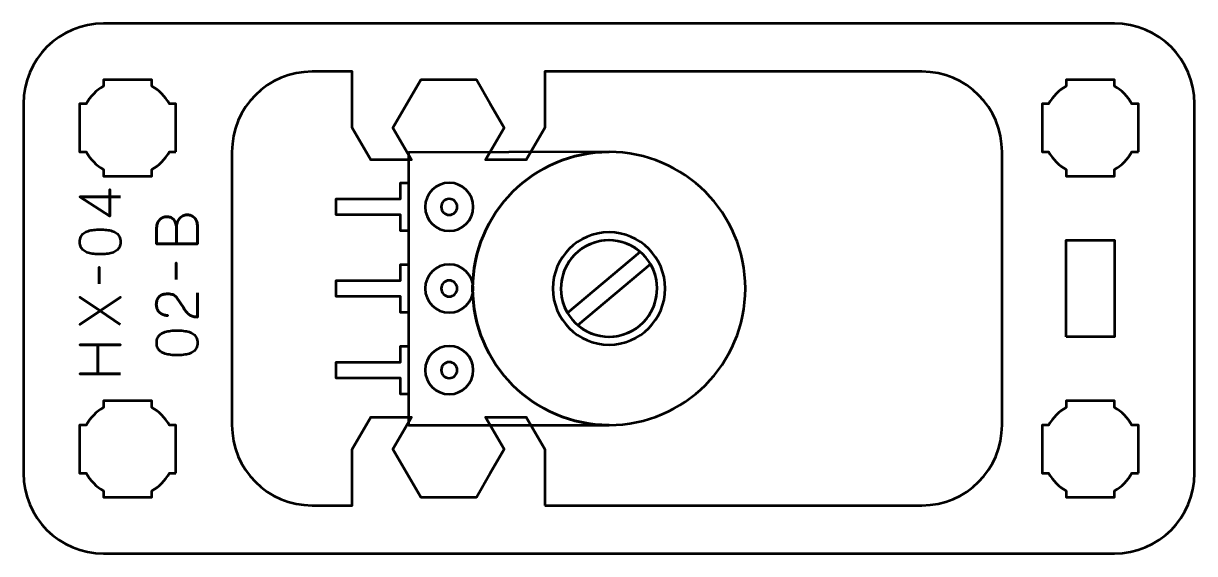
# Model space of a CAD drawing. Header units: centimetres. Extents: x -26.2 to 5.2, y -16.5 to -1.3.
# Drawn here: x -18.15 to -10.85, y -16.5 to -13.2 of the extents above; entities that cross this region are included whole.
import ezdxf

# ---------------------------------------------------------------- set-up
doc = ezdxf.new("R2010")
doc.units = ezdxf.units.CM
doc.header["$MEASUREMENT"] = 0
doc.layers.add('Layer 1', color=7, linetype='Continuous')

msp = doc.modelspace()

# ---------------------------------------------------------------- linework, layer by layer
at = {"layer": 'Layer 1', "lineweight": 53}
for points, knots in [([(-11.35007, -16.49999), (-11.35007, -16.49999), (-17.64992, -16.49999), (-17.64992, -16.49999), (-17.64992, -16.49999), (-17.92705, -16.49999), (-18.15001, -16.27689), (-18.15001, -15.99989), (-18.15001, -15.99989), (-18.15001, -15.99989), (-18.15001, -13.69997), (-18.15001, -13.69997), (-18.15001, -13.69997), (-18.15001, -13.42296), (-17.92705, -13.20001), (-17.64992, -13.20001), (-17.64992, -13.20001), (-17.64992, -13.20001), (-11.35007, -13.20001), (-11.35007, -13.20001), (-11.35007, -13.20001), (-11.07308, -13.20001), (-10.84999, -13.42296), (-10.84999, -13.69997), (-10.84999, -13.69997), (-10.84999, -13.69997), (-10.84999, -15.99989), (-10.84999, -15.99989), (-10.84999, -15.99989), (-10.84999, -16.27689), (-11.07308, -16.49999), (-11.35007, -16.49999)], [0, 0, 0, 0, 0.125, 0.125, 0.125, 0.125, 0.25, 0.25, 0.25, 0.25, 0.375, 0.375, 0.375, 0.375, 0.5, 0.5, 0.5, 0.5, 0.625, 0.625, 0.625, 0.625, 0.75, 0.75, 0.75, 0.75, 0.875, 0.875, 0.875, 0.875, 1, 1, 1, 1]), ([(-14.89998, -16.19999), (-14.89998, -16.19999), (-14.89998, -15.84999), (-14.89998, -15.84999), (-14.89998, -15.84999), (-14.89998, -15.84999), (-15.01544, -15.64999), (-15.01544, -15.64999), (-15.01544, -15.64999), (-15.01544, -15.64999), (-15.26904, -15.64999), (-15.26904, -15.64999), (-15.26904, -15.64999), (-15.26904, -15.64999), (-15.24017, -15.7), (-15.24017, -15.7), (-15.24017, -15.7), (-15.24017, -15.7), (-15.15358, -15.84999), (-15.15358, -15.84999), (-15.15358, -15.84999), (-15.15358, -15.84999), (-15.24017, -15.99998), (-15.24017, -15.99998), (-15.24017, -15.99998), (-15.24017, -15.99998), (-15.32677, -16.14999), (-15.32677, -16.14999), (-15.32677, -16.14999), (-15.32677, -16.14999), (-15.49998, -16.14999), (-15.49998, -16.14999), (-15.49998, -16.14999), (-15.49998, -16.14999), (-15.67319, -16.14999), (-15.67319, -16.14999), (-15.67319, -16.14999), (-15.67319, -16.14999), (-15.75979, -15.99998), (-15.75979, -15.99998), (-15.75979, -15.99998), (-15.75979, -15.99998), (-15.84638, -15.84999), (-15.84638, -15.84999), (-15.84638, -15.84999), (-15.84638, -15.84999), (-15.75979, -15.7), (-15.75979, -15.7), (-15.75979, -15.7), (-15.75979, -15.7), (-15.73092, -15.64999), (-15.73092, -15.64999), (-15.73092, -15.64999), (-15.73092, -15.64999), (-15.98452, -15.64999), (-15.98452, -15.64999), (-15.98452, -15.64999), (-15.98452, -15.64999), (-16.09998, -15.84999), (-16.09998, -15.84999), (-16.09998, -15.84999), (-16.09998, -15.84999), (-16.09998, -16.19999), (-16.09998, -16.19999), (-16.09998, -16.19999), (-16.09998, -16.19999), (-16.34992, -16.19999), (-16.34992, -16.19999), (-16.34992, -16.19999), (-16.62706, -16.19999), (-16.85002, -15.97689), (-16.85002, -15.69989), (-16.85002, -15.69989), (-16.85002, -15.69989), (-16.85002, -13.99997), (-16.85002, -13.99997), (-16.85002, -13.99997), (-16.85002, -13.72296), (-16.62706, -13.50001), (-16.34992, -13.50001), (-16.34992, -13.50001), (-16.34992, -13.50001), (-16.09998, -13.50001), (-16.09998, -13.50001), (-16.09998, -13.50001), (-16.09998, -13.50001), (-16.09998, -13.85001), (-16.09998, -13.85001), (-16.09998, -13.85001), (-16.09998, -13.85001), (-15.98452, -14.05001), (-15.98452, -14.05001), (-15.98452, -14.05001), (-15.98452, -14.05001), (-15.73092, -14.05001), (-15.73092, -14.05001), (-15.73092, -14.05001), (-15.73092, -14.05001), (-15.75979, -14), (-15.75979, -14), (-15.75979, -14), (-15.75979, -14), (-15.84638, -13.85001), (-15.84638, -13.85001), (-15.84638, -13.85001), (-15.84638, -13.85001), (-15.75979, -13.70002), (-15.75979, -13.70002), (-15.75979, -13.70002), (-15.75979, -13.70002), (-15.67319, -13.55001), (-15.67319, -13.55001), (-15.67319, -13.55001), (-15.67319, -13.55001), (-15.49998, -13.55001), (-15.49998, -13.55001), (-15.49998, -13.55001), (-15.49998, -13.55001), (-15.32677, -13.55001), (-15.32677, -13.55001), (-15.32677, -13.55001), (-15.32677, -13.55001), (-15.24017, -13.70002), (-15.24017, -13.70002), (-15.24017, -13.70002), (-15.24017, -13.70002), (-15.15358, -13.85001), (-15.15358, -13.85001), (-15.15358, -13.85001), (-15.15358, -13.85001), (-15.24017, -14), (-15.24017, -14), (-15.24017, -14), (-15.24017, -14), (-15.26904, -14.05001), (-15.26904, -14.05001), (-15.26904, -14.05001), (-15.26904, -14.05001), (-15.01544, -14.05001), (-15.01544, -14.05001), (-15.01544, -14.05001), (-15.01544, -14.05001), (-14.89998, -13.85001), (-14.89998, -13.85001), (-14.89998, -13.85001), (-14.89998, -13.85001), (-14.89998, -13.50001), (-14.89998, -13.50001), (-14.89998, -13.50001), (-14.89998, -13.50001), (-12.55007, -13.50001), (-12.55007, -13.50001), (-12.55007, -13.50001), (-12.27307, -13.50001), (-12.04998, -13.72296), (-12.04998, -13.99997), (-12.04998, -13.99997), (-12.04998, -13.99997), (-12.04998, -15.69989), (-12.04998, -15.69989), (-12.04998, -15.69989), (-12.04998, -15.97689), (-12.27307, -16.19999), (-12.55007, -16.19999), (-12.55007, -16.19999), (-12.55007, -16.19999), (-14.89998, -16.19999), (-14.89998, -16.19999)], [0, 0, 0, 0, 0.0238095, 0.0238095, 0.0238095, 0.0238095, 0.047619, 0.047619, 0.047619, 0.047619, 0.0714286, 0.0714286, 0.0714286, 0.0714286, 0.0952381, 0.0952381, 0.0952381, 0.0952381, 0.1190476, 0.1190476, 0.1190476, 0.1190476, 0.1428571, 0.1428571, 0.1428571, 0.1428571, 0.1666667, 0.1666667, 0.1666667, 0.1666667, 0.1904762, 0.1904762, 0.1904762, 0.1904762, 0.2142857, 0.2142857, 0.2142857, 0.2142857, 0.2380952, 0.2380952, 0.2380952, 0.2380952, 0.2619048, 0.2619048, 0.2619048, 0.2619048, 0.2857143, 0.2857143, 0.2857143, 0.2857143, 0.3095238, 0.3095238, 0.3095238, 0.3095238, 0.3333333, 0.3333333, 0.3333333, 0.3333333, 0.3571429, 0.3571429, 0.3571429, 0.3571429, 0.3809524, 0.3809524, 0.3809524, 0.3809524, 0.4047619, 0.4047619, 0.4047619, 0.4047619, 0.4285714, 0.4285714, 0.4285714, 0.4285714, 0.452381, 0.452381, 0.452381, 0.452381, 0.4761905, 0.4761905, 0.4761905, 0.4761905, 0.5, 0.5, 0.5, 0.5, 0.5238095, 0.5238095, 0.5238095, 0.5238095, 0.547619, 0.547619, 0.547619, 0.547619, 0.5714286, 0.5714286, 0.5714286, 0.5714286, 0.5952381, 0.5952381, 0.5952381, 0.5952381, 0.6190476, 0.6190476, 0.6190476, 0.6190476, 0.6428571, 0.6428571, 0.6428571, 0.6428571, 0.6666667, 0.6666667, 0.6666667, 0.6666667, 0.6904762, 0.6904762, 0.6904762, 0.6904762, 0.7142857, 0.7142857, 0.7142857, 0.7142857, 0.7380952, 0.7380952, 0.7380952, 0.7380952, 0.7619048, 0.7619048, 0.7619048, 0.7619048, 0.7857143, 0.7857143, 0.7857143, 0.7857143, 0.8095238, 0.8095238, 0.8095238, 0.8095238, 0.8333333, 0.8333333, 0.8333333, 0.8333333, 0.8571429, 0.8571429, 0.8571429, 0.8571429, 0.8809524, 0.8809524, 0.8809524, 0.8809524, 0.9047619, 0.9047619, 0.9047619, 0.9047619, 0.9285714, 0.9285714, 0.9285714, 0.9285714, 0.952381, 0.952381, 0.952381, 0.952381, 0.9761905, 0.9761905, 0.9761905, 0.9761905, 1, 1, 1, 1]), ([(-17.19998, -14.00008), (-17.19998, -14.00008), (-17.24009, -14.00008), (-17.24009, -14.00008), (-17.24009, -14.00008), (-17.26641, -14.04556), (-17.30444, -14.08359), (-17.34991, -14.1099), (-17.34991, -14.1099), (-17.34991, -14.1099), (-17.34991, -14.15001), (-17.34991, -14.15001), (-17.34991, -14.15001), (-17.34991, -14.15001), (-17.49998, -14.15001), (-17.49998, -14.15001), (-17.49998, -14.15001), (-17.49998, -14.15001), (-17.64991, -14.15001), (-17.64991, -14.15001), (-17.64991, -14.15001), (-17.64991, -14.15001), (-17.64991, -14.1099), (-17.64991, -14.1099), (-17.64991, -14.1099), (-17.69553, -14.08359), (-17.73345, -14.04556), (-17.75977, -14.00008), (-17.75977, -14.00008), (-17.75977, -14.00008), (-17.79999, -14.00008), (-17.79999, -14.00008), (-17.79999, -14.00008), (-17.79999, -14.00008), (-17.79999, -13.85001), (-17.79999, -13.85001), (-17.79999, -13.85001), (-17.79999, -13.85001), (-17.79999, -13.70008), (-17.79999, -13.70008), (-17.79999, -13.70008), (-17.79999, -13.70008), (-17.75977, -13.70008), (-17.75977, -13.70008), (-17.75977, -13.70008), (-17.73345, -13.65461), (-17.69553, -13.61658), (-17.64991, -13.59026), (-17.64991, -13.59026), (-17.64991, -13.59026), (-17.64991, -13.55001), (-17.64991, -13.55001), (-17.64991, -13.55001), (-17.64991, -13.55001), (-17.49998, -13.55001), (-17.49998, -13.55001), (-17.49998, -13.55001), (-17.49998, -13.55001), (-17.34991, -13.55001), (-17.34991, -13.55001), (-17.34991, -13.55001), (-17.34991, -13.55001), (-17.34991, -13.59026), (-17.34991, -13.59026), (-17.34991, -13.59026), (-17.30444, -13.61658), (-17.26641, -13.65461), (-17.24009, -13.70008), (-17.24009, -13.70008), (-17.24009, -13.70008), (-17.19998, -13.70008), (-17.19998, -13.70008), (-17.19998, -13.70008), (-17.19998, -13.70008), (-17.19998, -13.85001), (-17.19998, -13.85001), (-17.19998, -13.85001), (-17.19998, -13.85001), (-17.19998, -14.00008), (-17.19998, -14.00008)], [0, 0, 0, 0, 0.05, 0.05, 0.05, 0.05, 0.1, 0.1, 0.1, 0.1, 0.15, 0.15, 0.15, 0.15, 0.2, 0.2, 0.2, 0.2, 0.25, 0.25, 0.25, 0.25, 0.3, 0.3, 0.3, 0.3, 0.35, 0.35, 0.35, 0.35, 0.4, 0.4, 0.4, 0.4, 0.45, 0.45, 0.45, 0.45, 0.5, 0.5, 0.5, 0.5, 0.55, 0.55, 0.55, 0.55, 0.6, 0.6, 0.6, 0.6, 0.65, 0.65, 0.65, 0.65, 0.7, 0.7, 0.7, 0.7, 0.75, 0.75, 0.75, 0.75, 0.8, 0.8, 0.8, 0.8, 0.85, 0.85, 0.85, 0.85, 0.9, 0.9, 0.9, 0.9, 0.95, 0.95, 0.95, 0.95, 1, 1, 1, 1]), ([(-11.19999, -14.00008), (-11.19999, -14.00008), (-11.2401, -14.00008), (-11.2401, -14.00008), (-11.2401, -14.00008), (-11.26642, -14.04556), (-11.30445, -14.08359), (-11.34992, -14.1099), (-11.34992, -14.1099), (-11.34992, -14.1099), (-11.34992, -14.15001), (-11.34992, -14.15001), (-11.34992, -14.15001), (-11.34992, -14.15001), (-11.49999, -14.15001), (-11.49999, -14.15001), (-11.49999, -14.15001), (-11.49999, -14.15001), (-11.64992, -14.15001), (-11.64992, -14.15001), (-11.64992, -14.15001), (-11.64992, -14.15001), (-11.64992, -14.1099), (-11.64992, -14.1099), (-11.64992, -14.1099), (-11.69554, -14.08359), (-11.73346, -14.04556), (-11.75978, -14.00008), (-11.75978, -14.00008), (-11.75978, -14.00008), (-11.8, -14.00008), (-11.8, -14.00008), (-11.8, -14.00008), (-11.8, -14.00008), (-11.8, -13.85001), (-11.8, -13.85001), (-11.8, -13.85001), (-11.8, -13.85001), (-11.8, -13.70008), (-11.8, -13.70008), (-11.8, -13.70008), (-11.8, -13.70008), (-11.75978, -13.70008), (-11.75978, -13.70008), (-11.75978, -13.70008), (-11.73346, -13.65461), (-11.69554, -13.61658), (-11.64992, -13.59026), (-11.64992, -13.59026), (-11.64992, -13.59026), (-11.64992, -13.55001), (-11.64992, -13.55001), (-11.64992, -13.55001), (-11.64992, -13.55001), (-11.49999, -13.55001), (-11.49999, -13.55001), (-11.49999, -13.55001), (-11.49999, -13.55001), (-11.34992, -13.55001), (-11.34992, -13.55001), (-11.34992, -13.55001), (-11.34992, -13.55001), (-11.34992, -13.59026), (-11.34992, -13.59026), (-11.34992, -13.59026), (-11.30445, -13.61658), (-11.26642, -13.65461), (-11.2401, -13.70008), (-11.2401, -13.70008), (-11.2401, -13.70008), (-11.19999, -13.70008), (-11.19999, -13.70008), (-11.19999, -13.70008), (-11.19999, -13.70008), (-11.19999, -13.85001), (-11.19999, -13.85001), (-11.19999, -13.85001), (-11.19999, -13.85001), (-11.19999, -14.00008), (-11.19999, -14.00008)], [0, 0, 0, 0, 0.05, 0.05, 0.05, 0.05, 0.1, 0.1, 0.1, 0.1, 0.15, 0.15, 0.15, 0.15, 0.2, 0.2, 0.2, 0.2, 0.25, 0.25, 0.25, 0.25, 0.3, 0.3, 0.3, 0.3, 0.35, 0.35, 0.35, 0.35, 0.4, 0.4, 0.4, 0.4, 0.45, 0.45, 0.45, 0.45, 0.5, 0.5, 0.5, 0.5, 0.55, 0.55, 0.55, 0.55, 0.6, 0.6, 0.6, 0.6, 0.65, 0.65, 0.65, 0.65, 0.7, 0.7, 0.7, 0.7, 0.75, 0.75, 0.75, 0.75, 0.8, 0.8, 0.8, 0.8, 0.85, 0.85, 0.85, 0.85, 0.9, 0.9, 0.9, 0.9, 0.95, 0.95, 0.95, 0.95, 1, 1, 1, 1]), ([(-11.65006, -15.15002), (-11.65006, -15.15002), (-11.35006, -15.15002), (-11.35006, -15.15002), (-11.35006, -15.15002), (-11.35006, -15.15002), (-11.35006, -14.55002), (-11.35006, -14.55002), (-11.35006, -14.55002), (-11.35006, -14.55002), (-11.65006, -14.55002), (-11.65006, -14.55002), (-11.65006, -14.55002), (-11.65006, -14.55002), (-11.65006, -15.15002), (-11.65006, -15.15002)], [0, 0, 0, 0, 0.25, 0.25, 0.25, 0.25, 0.5, 0.5, 0.5, 0.5, 0.75, 0.75, 0.75, 0.75, 1, 1, 1, 1]), ([(-17.19998, -16.00008), (-17.19998, -16.00008), (-17.24009, -16.00008), (-17.24009, -16.00008), (-17.24009, -16.00008), (-17.26641, -16.04556), (-17.30444, -16.08359), (-17.34991, -16.1099), (-17.34991, -16.1099), (-17.34991, -16.1099), (-17.34991, -16.15001), (-17.34991, -16.15001), (-17.34991, -16.15001), (-17.34991, -16.15001), (-17.49998, -16.15001), (-17.49998, -16.15001), (-17.49998, -16.15001), (-17.49998, -16.15001), (-17.64991, -16.15001), (-17.64991, -16.15001), (-17.64991, -16.15001), (-17.64991, -16.15001), (-17.64991, -16.1099), (-17.64991, -16.1099), (-17.64991, -16.1099), (-17.69553, -16.08359), (-17.73345, -16.04556), (-17.75977, -16.00008), (-17.75977, -16.00008), (-17.75977, -16.00008), (-17.79999, -16.00008), (-17.79999, -16.00008), (-17.79999, -16.00008), (-17.79999, -16.00008), (-17.79999, -15.85001), (-17.79999, -15.85001), (-17.79999, -15.85001), (-17.79999, -15.85001), (-17.79999, -15.70008), (-17.79999, -15.70008), (-17.79999, -15.70008), (-17.79999, -15.70008), (-17.75977, -15.70008), (-17.75977, -15.70008), (-17.75977, -15.70008), (-17.73345, -15.65461), (-17.69553, -15.61658), (-17.64991, -15.59026), (-17.64991, -15.59026), (-17.64991, -15.59026), (-17.64991, -15.55001), (-17.64991, -15.55001), (-17.64991, -15.55001), (-17.64991, -15.55001), (-17.49998, -15.55001), (-17.49998, -15.55001), (-17.49998, -15.55001), (-17.49998, -15.55001), (-17.34991, -15.55001), (-17.34991, -15.55001), (-17.34991, -15.55001), (-17.34991, -15.55001), (-17.34991, -15.59026), (-17.34991, -15.59026), (-17.34991, -15.59026), (-17.30444, -15.61658), (-17.26641, -15.65461), (-17.24009, -15.70008), (-17.24009, -15.70008), (-17.24009, -15.70008), (-17.19998, -15.70008), (-17.19998, -15.70008), (-17.19998, -15.70008), (-17.19998, -15.70008), (-17.19998, -15.85001), (-17.19998, -15.85001), (-17.19998, -15.85001), (-17.19998, -15.85001), (-17.19998, -16.00008), (-17.19998, -16.00008)], [0, 0, 0, 0, 0.05, 0.05, 0.05, 0.05, 0.1, 0.1, 0.1, 0.1, 0.15, 0.15, 0.15, 0.15, 0.2, 0.2, 0.2, 0.2, 0.25, 0.25, 0.25, 0.25, 0.3, 0.3, 0.3, 0.3, 0.35, 0.35, 0.35, 0.35, 0.4, 0.4, 0.4, 0.4, 0.45, 0.45, 0.45, 0.45, 0.5, 0.5, 0.5, 0.5, 0.55, 0.55, 0.55, 0.55, 0.6, 0.6, 0.6, 0.6, 0.65, 0.65, 0.65, 0.65, 0.7, 0.7, 0.7, 0.7, 0.75, 0.75, 0.75, 0.75, 0.8, 0.8, 0.8, 0.8, 0.85, 0.85, 0.85, 0.85, 0.9, 0.9, 0.9, 0.9, 0.95, 0.95, 0.95, 0.95, 1, 1, 1, 1]), ([(-11.19999, -16.00008), (-11.19999, -16.00008), (-11.2401, -16.00008), (-11.2401, -16.00008), (-11.2401, -16.00008), (-11.26642, -16.04556), (-11.30445, -16.08359), (-11.34992, -16.1099), (-11.34992, -16.1099), (-11.34992, -16.1099), (-11.34992, -16.15001), (-11.34992, -16.15001), (-11.34992, -16.15001), (-11.34992, -16.15001), (-11.49999, -16.15001), (-11.49999, -16.15001), (-11.49999, -16.15001), (-11.49999, -16.15001), (-11.64992, -16.15001), (-11.64992, -16.15001), (-11.64992, -16.15001), (-11.64992, -16.15001), (-11.64992, -16.1099), (-11.64992, -16.1099), (-11.64992, -16.1099), (-11.69554, -16.08359), (-11.73346, -16.04556), (-11.75978, -16.00008), (-11.75978, -16.00008), (-11.75978, -16.00008), (-11.8, -16.00008), (-11.8, -16.00008), (-11.8, -16.00008), (-11.8, -16.00008), (-11.8, -15.85001), (-11.8, -15.85001), (-11.8, -15.85001), (-11.8, -15.85001), (-11.8, -15.70008), (-11.8, -15.70008), (-11.8, -15.70008), (-11.8, -15.70008), (-11.75978, -15.70008), (-11.75978, -15.70008), (-11.75978, -15.70008), (-11.73346, -15.65461), (-11.69554, -15.61658), (-11.64992, -15.59026), (-11.64992, -15.59026), (-11.64992, -15.59026), (-11.64992, -15.55001), (-11.64992, -15.55001), (-11.64992, -15.55001), (-11.64992, -15.55001), (-11.49999, -15.55001), (-11.49999, -15.55001), (-11.49999, -15.55001), (-11.49999, -15.55001), (-11.34992, -15.55001), (-11.34992, -15.55001), (-11.34992, -15.55001), (-11.34992, -15.55001), (-11.34992, -15.59026), (-11.34992, -15.59026), (-11.34992, -15.59026), (-11.30445, -15.61658), (-11.26642, -15.65461), (-11.2401, -15.70008), (-11.2401, -15.70008), (-11.2401, -15.70008), (-11.19999, -15.70008), (-11.19999, -15.70008), (-11.19999, -15.70008), (-11.19999, -15.70008), (-11.19999, -15.85001), (-11.19999, -15.85001), (-11.19999, -15.85001), (-11.19999, -15.85001), (-11.19999, -16.00008), (-11.19999, -16.00008)], [0, 0, 0, 0, 0.05, 0.05, 0.05, 0.05, 0.1, 0.1, 0.1, 0.1, 0.15, 0.15, 0.15, 0.15, 0.2, 0.2, 0.2, 0.2, 0.25, 0.25, 0.25, 0.25, 0.3, 0.3, 0.3, 0.3, 0.35, 0.35, 0.35, 0.35, 0.4, 0.4, 0.4, 0.4, 0.45, 0.45, 0.45, 0.45, 0.5, 0.5, 0.5, 0.5, 0.55, 0.55, 0.55, 0.55, 0.6, 0.6, 0.6, 0.6, 0.65, 0.65, 0.65, 0.65, 0.7, 0.7, 0.7, 0.7, 0.75, 0.75, 0.75, 0.75, 0.8, 0.8, 0.8, 0.8, 0.85, 0.85, 0.85, 0.85, 0.9, 0.9, 0.9, 0.9, 0.95, 0.95, 0.95, 0.95, 1, 1, 1, 1])]:
    msp.add_open_spline(points, degree=3, knots=knots, dxfattribs=at)
at = {"layer": 'Layer 1', "color": 4, "lineweight": 53}
for points, knots in [([(-14.5, -15.70001), (-14.5, -15.70001), (-15.74999, -15.70001), (-15.74999, -15.70001), (-15.74999, -15.70001), (-15.74999, -15.70001), (-15.75, -14.0036), (-15.75, -14.0036), (-15.75, -14.0036), (-15.75, -14.0036), (-14.5, -14.00001), (-14.5, -14.00001), (-14.5, -14.00001), (-14.96937, -14.00001), (-15.35, -14.38064), (-15.35, -14.85001), (-15.35, -14.85001), (-15.35, -15.31937), (-14.96937, -15.70001), (-14.5, -15.70001)], [0, 0, 0, 0, 0.2, 0.2, 0.2, 0.2, 0.4, 0.4, 0.4, 0.4, 0.6, 0.6, 0.6, 0.6, 0.8, 0.8, 0.8, 0.8, 1, 1, 1, 1]), ([(-13.65, -14.85001), (-13.65, -15.31937), (-14.03063, -15.70001), (-14.5, -15.70001), (-14.5, -15.70001), (-14.96937, -15.70001), (-15.35, -15.31937), (-15.35, -14.85001), (-15.35, -14.85001), (-15.35, -14.38064), (-14.96937, -14.00001), (-14.5, -14.00001), (-14.5, -14.00001), (-14.03063, -14.00001), (-13.65, -14.38064), (-13.65, -14.85001)], [0, 0, 0, 0, 0.25, 0.25, 0.25, 0.25, 0.5, 0.5, 0.5, 0.5, 0.75, 0.75, 0.75, 0.75, 1, 1, 1, 1]), ([(-15.75, -14.192), (-15.75, -14.192), (-15.79999, -14.192), (-15.79999, -14.192), (-15.79999, -14.192), (-15.79999, -14.192), (-15.79999, -14.292), (-15.79999, -14.292), (-15.79999, -14.292), (-15.79999, -14.292), (-16.19999, -14.292), (-16.19999, -14.292), (-16.19999, -14.292), (-16.19999, -14.292), (-16.19999, -14.392), (-16.19999, -14.392), (-16.19999, -14.392), (-16.19999, -14.392), (-15.79999, -14.392), (-15.79999, -14.392), (-15.79999, -14.392), (-15.79999, -14.392), (-15.79999, -14.492), (-15.79999, -14.492), (-15.79999, -14.492), (-15.79999, -14.492), (-15.75, -14.492), (-15.75, -14.492), (-15.75, -14.492), (-15.75, -14.492), (-15.75, -14.192), (-15.75, -14.192)], [0, 0, 0, 0, 0.125, 0.125, 0.125, 0.125, 0.25, 0.25, 0.25, 0.25, 0.375, 0.375, 0.375, 0.375, 0.5, 0.5, 0.5, 0.5, 0.625, 0.625, 0.625, 0.625, 0.75, 0.75, 0.75, 0.75, 0.875, 0.875, 0.875, 0.875, 1, 1, 1, 1]), ([(-15.346, -14.342), (-15.346, -14.42484), (-15.41316, -14.492), (-15.496, -14.492), (-15.496, -14.492), (-15.57884, -14.492), (-15.646, -14.42484), (-15.646, -14.342), (-15.646, -14.342), (-15.646, -14.25916), (-15.57884, -14.192), (-15.496, -14.192), (-15.496, -14.192), (-15.41316, -14.192), (-15.346, -14.25916), (-15.346, -14.342)], [0, 0, 0, 0, 0.25, 0.25, 0.25, 0.25, 0.5, 0.5, 0.5, 0.5, 0.75, 0.75, 0.75, 0.75, 1, 1, 1, 1]), ([(-15.446, -14.342), (-15.446, -14.3696), (-15.4684, -14.392), (-15.496, -14.392), (-15.496, -14.392), (-15.5236, -14.392), (-15.546, -14.3696), (-15.546, -14.342), (-15.546, -14.342), (-15.546, -14.3144), (-15.5236, -14.292), (-15.496, -14.292), (-15.496, -14.292), (-15.4684, -14.292), (-15.446, -14.3144), (-15.446, -14.342)], [0, 0, 0, 0, 0.25, 0.25, 0.25, 0.25, 0.5, 0.5, 0.5, 0.5, 0.75, 0.75, 0.75, 0.75, 1, 1, 1, 1]), ([(-15.446, -14.342), (-15.446, -14.36961), (-15.46839, -14.392), (-15.496, -14.392), (-15.496, -14.392), (-15.52361, -14.392), (-15.546, -14.36961), (-15.546, -14.342), (-15.546, -14.342), (-15.546, -14.31439), (-15.52361, -14.292), (-15.496, -14.292), (-15.496, -14.292), (-15.46839, -14.292), (-15.446, -14.31439), (-15.446, -14.342)], [0, 0, 0, 0, 0.25, 0.25, 0.25, 0.25, 0.5, 0.5, 0.5, 0.5, 0.75, 0.75, 0.75, 0.75, 1, 1, 1, 1]), ([(-14.15, -14.85001), (-14.15, -15.04328), (-14.30673, -15.20001), (-14.5, -15.20001), (-14.5, -15.20001), (-14.69327, -15.20001), (-14.85, -15.04328), (-14.85, -14.85001), (-14.85, -14.85001), (-14.85, -14.65674), (-14.69327, -14.50001), (-14.5, -14.50001), (-14.5, -14.50001), (-14.30673, -14.50001), (-14.15, -14.65674), (-14.15, -14.85001)], [0, 0, 0, 0, 0.25, 0.25, 0.25, 0.25, 0.5, 0.5, 0.5, 0.5, 0.75, 0.75, 0.75, 0.75, 1, 1, 1, 1]), ([(-14.27019, -14.65718), (-14.1637, -14.78408), (-14.18026, -14.97334), (-14.30716, -15.07982), (-14.30716, -15.07982), (-14.43407, -15.18631), (-14.62333, -15.16975), (-14.72981, -15.04285), (-14.72981, -15.04285), (-14.8363, -14.91595), (-14.81974, -14.72668), (-14.69284, -14.6202), (-14.69284, -14.6202), (-14.56594, -14.51371), (-14.37667, -14.53027), (-14.27019, -14.65718)], [0, 0, 0, 0, 0.25, 0.25, 0.25, 0.25, 0.5, 0.5, 0.5, 0.5, 0.75, 0.75, 0.75, 0.75, 1, 1, 1, 1]), ([(-14.75876, -15.00185), (-14.8317, -14.87787), (-14.80669, -14.71573), (-14.69284, -14.6202), (-14.69284, -14.6202), (-14.57899, -14.52467), (-14.41497, -14.52819), (-14.30553, -14.62155), (-14.30553, -14.62155), (-14.30553, -14.62155), (-14.75876, -15.00185), (-14.75876, -15.00185)], [0, 0, 0, 0, 0.3333333, 0.3333333, 0.3333333, 0.3333333, 0.6666667, 0.6666667, 0.6666667, 0.6666667, 1, 1, 1, 1]), ([(-15.75, -14.7), (-15.75, -14.7), (-15.79999, -14.7), (-15.79999, -14.7), (-15.79999, -14.7), (-15.79999, -14.7), (-15.79999, -14.8), (-15.79999, -14.8), (-15.79999, -14.8), (-15.79999, -14.8), (-16.19999, -14.8), (-16.19999, -14.8), (-16.19999, -14.8), (-16.19999, -14.8), (-16.19999, -14.9), (-16.19999, -14.9), (-16.19999, -14.9), (-16.19999, -14.9), (-15.79999, -14.9), (-15.79999, -14.9), (-15.79999, -14.9), (-15.79999, -14.9), (-15.79999, -15), (-15.79999, -15), (-15.79999, -15), (-15.79999, -15), (-15.75, -15), (-15.75, -15), (-15.75, -15), (-15.75, -15), (-15.75, -14.7), (-15.75, -14.7)], [0, 0, 0, 0, 0.125, 0.125, 0.125, 0.125, 0.25, 0.25, 0.25, 0.25, 0.375, 0.375, 0.375, 0.375, 0.5, 0.5, 0.5, 0.5, 0.625, 0.625, 0.625, 0.625, 0.75, 0.75, 0.75, 0.75, 0.875, 0.875, 0.875, 0.875, 1, 1, 1, 1]), ([(-15.346, -14.85), (-15.346, -14.93284), (-15.41316, -15), (-15.496, -15), (-15.496, -15), (-15.57884, -15), (-15.646, -14.93284), (-15.646, -14.85), (-15.646, -14.85), (-15.646, -14.76716), (-15.57884, -14.7), (-15.496, -14.7), (-15.496, -14.7), (-15.41316, -14.7), (-15.346, -14.76716), (-15.346, -14.85)], [0, 0, 0, 0, 0.25, 0.25, 0.25, 0.25, 0.5, 0.5, 0.5, 0.5, 0.75, 0.75, 0.75, 0.75, 1, 1, 1, 1]), ([(-14.24125, -14.69815), (-14.1683, -14.82213), (-14.19331, -14.98429), (-14.30716, -15.07983), (-14.30716, -15.07983), (-14.42102, -15.17536), (-14.58505, -15.17184), (-14.69449, -15.07846), (-14.69449, -15.07846), (-14.69449, -15.07846), (-14.24125, -14.69815), (-14.24125, -14.69815)], [0, 0, 0, 0, 0.3333333, 0.3333333, 0.3333333, 0.3333333, 0.6666667, 0.6666667, 0.6666667, 0.6666667, 1, 1, 1, 1]), ([(-15.446, -14.85), (-15.446, -14.8776), (-15.4684, -14.9), (-15.496, -14.9), (-15.496, -14.9), (-15.5236, -14.9), (-15.546, -14.8776), (-15.546, -14.85), (-15.546, -14.85), (-15.546, -14.8224), (-15.5236, -14.8), (-15.496, -14.8), (-15.496, -14.8), (-15.4684, -14.8), (-15.446, -14.8224), (-15.446, -14.85)], [0, 0, 0, 0, 0.25, 0.25, 0.25, 0.25, 0.5, 0.5, 0.5, 0.5, 0.75, 0.75, 0.75, 0.75, 1, 1, 1, 1]), ([(-15.446, -14.85), (-15.446, -14.87761), (-15.46839, -14.9), (-15.496, -14.9), (-15.496, -14.9), (-15.52361, -14.9), (-15.546, -14.87761), (-15.546, -14.85), (-15.546, -14.85), (-15.546, -14.82239), (-15.52361, -14.8), (-15.496, -14.8), (-15.496, -14.8), (-15.46839, -14.8), (-15.446, -14.82239), (-15.446, -14.85)], [0, 0, 0, 0, 0.25, 0.25, 0.25, 0.25, 0.5, 0.5, 0.5, 0.5, 0.75, 0.75, 0.75, 0.75, 1, 1, 1, 1]), ([(-15.75, -15.208), (-15.75, -15.208), (-15.79999, -15.208), (-15.79999, -15.208), (-15.79999, -15.208), (-15.79999, -15.208), (-15.79999, -15.308), (-15.79999, -15.308), (-15.79999, -15.308), (-15.79999, -15.308), (-16.19999, -15.308), (-16.19999, -15.308), (-16.19999, -15.308), (-16.19999, -15.308), (-16.19999, -15.408), (-16.19999, -15.408), (-16.19999, -15.408), (-16.19999, -15.408), (-15.79999, -15.408), (-15.79999, -15.408), (-15.79999, -15.408), (-15.79999, -15.408), (-15.79999, -15.508), (-15.79999, -15.508), (-15.79999, -15.508), (-15.79999, -15.508), (-15.75, -15.508), (-15.75, -15.508), (-15.75, -15.508), (-15.75, -15.508), (-15.75, -15.208), (-15.75, -15.208)], [0, 0, 0, 0, 0.125, 0.125, 0.125, 0.125, 0.25, 0.25, 0.25, 0.25, 0.375, 0.375, 0.375, 0.375, 0.5, 0.5, 0.5, 0.5, 0.625, 0.625, 0.625, 0.625, 0.75, 0.75, 0.75, 0.75, 0.875, 0.875, 0.875, 0.875, 1, 1, 1, 1]), ([(-15.346, -15.358), (-15.346, -15.44084), (-15.41316, -15.508), (-15.496, -15.508), (-15.496, -15.508), (-15.57884, -15.508), (-15.646, -15.44084), (-15.646, -15.358), (-15.646, -15.358), (-15.646, -15.27516), (-15.57884, -15.208), (-15.496, -15.208), (-15.496, -15.208), (-15.41316, -15.208), (-15.346, -15.27516), (-15.346, -15.358)], [0, 0, 0, 0, 0.25, 0.25, 0.25, 0.25, 0.5, 0.5, 0.5, 0.5, 0.75, 0.75, 0.75, 0.75, 1, 1, 1, 1]), ([(-15.446, -15.358), (-15.446, -15.3856), (-15.4684, -15.408), (-15.496, -15.408), (-15.496, -15.408), (-15.5236, -15.408), (-15.546, -15.3856), (-15.546, -15.358), (-15.546, -15.358), (-15.546, -15.3304), (-15.5236, -15.308), (-15.496, -15.308), (-15.496, -15.308), (-15.4684, -15.308), (-15.446, -15.3304), (-15.446, -15.358)], [0, 0, 0, 0, 0.25, 0.25, 0.25, 0.25, 0.5, 0.5, 0.5, 0.5, 0.75, 0.75, 0.75, 0.75, 1, 1, 1, 1]), ([(-15.446, -15.358), (-15.446, -15.38561), (-15.46839, -15.408), (-15.496, -15.408), (-15.496, -15.408), (-15.52361, -15.408), (-15.546, -15.38561), (-15.546, -15.358), (-15.546, -15.358), (-15.546, -15.33039), (-15.52361, -15.308), (-15.496, -15.308), (-15.496, -15.308), (-15.46839, -15.308), (-15.446, -15.33039), (-15.446, -15.358)], [0, 0, 0, 0, 0.25, 0.25, 0.25, 0.25, 0.5, 0.5, 0.5, 0.5, 0.75, 0.75, 0.75, 0.75, 1, 1, 1, 1])]:
    msp.add_open_spline(points, degree=3, knots=knots, dxfattribs=at)
at = {"layer": 'Layer 1', "color": 5, "lineweight": 53}
for points, knots in [([(-17.54463, -14.27945), (-17.54463, -14.27945), (-17.79898, -14.27945), (-17.79898, -14.27945), (-17.79898, -14.27945), (-17.79898, -14.27945), (-17.61236, -14.3994), (-17.61236, -14.3994), (-17.61236, -14.3994), (-17.61236, -14.3994), (-17.61236, -14.2343), (-17.61236, -14.2343), (-17.61236, -14.2343), (-17.61236, -14.2343), (-17.61236, -14.3994), (-17.61236, -14.3994), (-17.61236, -14.3994), (-17.61236, -14.3994), (-17.79898, -14.27945), (-17.79898, -14.27945), (-17.79898, -14.27945), (-17.79898, -14.27945), (-17.54463, -14.27945), (-17.54463, -14.27945)], [0, 0, 0, 0, 0.1666667, 0.1666667, 0.1666667, 0.1666667, 0.3333333, 0.3333333, 0.3333333, 0.3333333, 0.5, 0.5, 0.5, 0.5, 0.6666667, 0.6666667, 0.6666667, 0.6666667, 0.8333333, 0.8333333, 0.8333333, 0.8333333, 1, 1, 1, 1]), ([(-17.19609, -14.57155), (-17.19609, -14.57155), (-17.19609, -14.47383), (-17.19609, -14.47383), (-17.19609, -14.47383), (-17.19615, -14.46113), (-17.19791, -14.45031), (-17.20138, -14.4412), (-17.20138, -14.4412), (-17.20479, -14.43214), (-17.20944, -14.42479), (-17.21526, -14.41909), (-17.21526, -14.41909), (-17.22108, -14.41339), (-17.22767, -14.40927), (-17.23496, -14.40668), (-17.23496, -14.40668), (-17.24219, -14.40416), (-17.24971, -14.40298), (-17.25748, -14.40327), (-17.25748, -14.40327), (-17.26524, -14.40363), (-17.27276, -14.40527), (-17.28011, -14.40821), (-17.28011, -14.40821), (-17.28746, -14.41109), (-17.29411, -14.41544), (-17.30004, -14.42115), (-17.30004, -14.42115), (-17.30598, -14.42685), (-17.31069, -14.43397), (-17.31416, -14.44261), (-17.31416, -14.44261), (-17.31768, -14.45125), (-17.31951, -14.46142), (-17.31956, -14.47312), (-17.31956, -14.47312), (-17.31956, -14.47312), (-17.31956, -14.57155), (-17.31956, -14.57155), (-17.31956, -14.57155), (-17.31956, -14.57155), (-17.06521, -14.57155), (-17.06521, -14.57155), (-17.06521, -14.57155), (-17.06521, -14.57155), (-17.06521, -14.46325), (-17.06521, -14.46325), (-17.06521, -14.46325), (-17.06521, -14.45313), (-17.06668, -14.44373), (-17.06956, -14.43502), (-17.06956, -14.43502), (-17.0725, -14.42632), (-17.07668, -14.41874), (-17.0822, -14.41215), (-17.0822, -14.41215), (-17.08779, -14.40563), (-17.09449, -14.40051), (-17.10243, -14.39686), (-17.10243, -14.39686), (-17.11037, -14.39322), (-17.11936, -14.39134), (-17.12942, -14.39128), (-17.12942, -14.39128), (-17.13953, -14.39151), (-17.14864, -14.39363), (-17.15682, -14.39769), (-17.15682, -14.39769), (-17.16499, -14.40174), (-17.17198, -14.40739), (-17.17781, -14.41468), (-17.17781, -14.41468), (-17.18369, -14.42197), (-17.18821, -14.43067), (-17.19133, -14.44067), (-17.19133, -14.44067), (-17.19445, -14.45066), (-17.19603, -14.46172), (-17.19609, -14.47383), (-17.19609, -14.47383), (-17.19603, -14.46172), (-17.19445, -14.45066), (-17.19133, -14.44067), (-17.19133, -14.44067), (-17.18821, -14.43067), (-17.18369, -14.42197), (-17.17781, -14.41468), (-17.17781, -14.41468), (-17.17198, -14.40739), (-17.16499, -14.40174), (-17.15682, -14.39769), (-17.15682, -14.39769), (-17.14864, -14.39363), (-17.13953, -14.39151), (-17.12942, -14.39128), (-17.12942, -14.39128), (-17.11936, -14.39134), (-17.11037, -14.39322), (-17.10243, -14.39686), (-17.10243, -14.39686), (-17.09449, -14.40051), (-17.08779, -14.40563), (-17.0822, -14.41215), (-17.0822, -14.41215), (-17.07668, -14.41874), (-17.0725, -14.42632), (-17.06956, -14.43502), (-17.06956, -14.43502), (-17.06668, -14.44373), (-17.06521, -14.45313), (-17.06521, -14.46325), (-17.06521, -14.46325), (-17.06521, -14.46325), (-17.06521, -14.57155), (-17.06521, -14.57155), (-17.06521, -14.57155), (-17.06521, -14.57155), (-17.31956, -14.57155), (-17.31956, -14.57155), (-17.31956, -14.57155), (-17.31956, -14.57155), (-17.31956, -14.47312), (-17.31956, -14.47312), (-17.31956, -14.47312), (-17.31951, -14.46142), (-17.31768, -14.45125), (-17.31416, -14.44261), (-17.31416, -14.44261), (-17.31069, -14.43397), (-17.30598, -14.42685), (-17.30004, -14.42115), (-17.30004, -14.42115), (-17.29411, -14.41544), (-17.28746, -14.41109), (-17.28011, -14.40821), (-17.28011, -14.40821), (-17.27276, -14.40527), (-17.26524, -14.40363), (-17.25748, -14.40327), (-17.25748, -14.40327), (-17.24971, -14.40298), (-17.24219, -14.40416), (-17.23496, -14.40668), (-17.23496, -14.40668), (-17.22767, -14.40927), (-17.22108, -14.41339), (-17.21526, -14.41909), (-17.21526, -14.41909), (-17.20944, -14.42479), (-17.20479, -14.43214), (-17.20138, -14.4412), (-17.20138, -14.4412), (-17.19791, -14.45031), (-17.19615, -14.46113), (-17.19609, -14.47383), (-17.19609, -14.47383), (-17.19609, -14.47383), (-17.19609, -14.57155), (-17.19609, -14.57155)], [0, 0, 0, 0, 0.025, 0.025, 0.025, 0.025, 0.05, 0.05, 0.05, 0.05, 0.075, 0.075, 0.075, 0.075, 0.1, 0.1, 0.1, 0.1, 0.125, 0.125, 0.125, 0.125, 0.15, 0.15, 0.15, 0.15, 0.175, 0.175, 0.175, 0.175, 0.2, 0.2, 0.2, 0.2, 0.225, 0.225, 0.225, 0.225, 0.25, 0.25, 0.25, 0.25, 0.275, 0.275, 0.275, 0.275, 0.3, 0.3, 0.3, 0.3, 0.325, 0.325, 0.325, 0.325, 0.35, 0.35, 0.35, 0.35, 0.375, 0.375, 0.375, 0.375, 0.4, 0.4, 0.4, 0.4, 0.425, 0.425, 0.425, 0.425, 0.45, 0.45, 0.45, 0.45, 0.475, 0.475, 0.475, 0.475, 0.5, 0.5, 0.5, 0.5, 0.525, 0.525, 0.525, 0.525, 0.55, 0.55, 0.55, 0.55, 0.575, 0.575, 0.575, 0.575, 0.6, 0.6, 0.6, 0.6, 0.625, 0.625, 0.625, 0.625, 0.65, 0.65, 0.65, 0.65, 0.675, 0.675, 0.675, 0.675, 0.7, 0.7, 0.7, 0.7, 0.725, 0.725, 0.725, 0.725, 0.75, 0.75, 0.75, 0.75, 0.775, 0.775, 0.775, 0.775, 0.8, 0.8, 0.8, 0.8, 0.825, 0.825, 0.825, 0.825, 0.85, 0.85, 0.85, 0.85, 0.875, 0.875, 0.875, 0.875, 0.9, 0.9, 0.9, 0.9, 0.925, 0.925, 0.925, 0.925, 0.95, 0.95, 0.95, 0.95, 0.975, 0.975, 0.975, 0.975, 1, 1, 1, 1]), ([(-17.54463, -14.55991), (-17.54469, -14.54757), (-17.54686, -14.53692), (-17.5511, -14.52805), (-17.5511, -14.52805), (-17.55533, -14.51923), (-17.56139, -14.51188), (-17.56909, -14.506), (-17.56909, -14.506), (-17.57685, -14.50018), (-17.58602, -14.49559), (-17.59661, -14.49218), (-17.59661, -14.49218), (-17.60719, -14.48883), (-17.61877, -14.48642), (-17.63147, -14.48507), (-17.63147, -14.48507), (-17.64417, -14.48365), (-17.65752, -14.48295), (-17.67163, -14.48301), (-17.67163, -14.48301), (-17.68568, -14.48295), (-17.69903, -14.48365), (-17.71167, -14.48507), (-17.71167, -14.48507), (-17.72431, -14.48642), (-17.73595, -14.48883), (-17.74654, -14.49218), (-17.74654, -14.49218), (-17.75706, -14.49559), (-17.76623, -14.50018), (-17.77405, -14.506), (-17.77405, -14.506), (-17.78182, -14.51188), (-17.78787, -14.51923), (-17.79211, -14.52805), (-17.79211, -14.52805), (-17.7964, -14.53692), (-17.79857, -14.54757), (-17.79863, -14.55991), (-17.79863, -14.55991), (-17.79857, -14.57226), (-17.7964, -14.5829), (-17.79211, -14.59178), (-17.79211, -14.59178), (-17.78787, -14.6006), (-17.78182, -14.60795), (-17.77405, -14.61383), (-17.77405, -14.61383), (-17.76623, -14.61965), (-17.75706, -14.62424), (-17.74654, -14.62765), (-17.74654, -14.62765), (-17.73595, -14.631), (-17.72431, -14.63341), (-17.71167, -14.63476), (-17.71167, -14.63476), (-17.69903, -14.63617), (-17.68568, -14.63688), (-17.67163, -14.63682), (-17.67163, -14.63682), (-17.65752, -14.63688), (-17.64417, -14.63617), (-17.63147, -14.63476), (-17.63147, -14.63476), (-17.61877, -14.63341), (-17.60719, -14.631), (-17.59661, -14.62765), (-17.59661, -14.62765), (-17.58602, -14.62424), (-17.57685, -14.61965), (-17.56909, -14.61383), (-17.56909, -14.61383), (-17.56139, -14.60795), (-17.55533, -14.6006), (-17.5511, -14.59178), (-17.5511, -14.59178), (-17.54686, -14.5829), (-17.54469, -14.57226), (-17.54463, -14.55991)], [0, 0, 0, 0, 0.05, 0.05, 0.05, 0.05, 0.1, 0.1, 0.1, 0.1, 0.15, 0.15, 0.15, 0.15, 0.2, 0.2, 0.2, 0.2, 0.25, 0.25, 0.25, 0.25, 0.3, 0.3, 0.3, 0.3, 0.35, 0.35, 0.35, 0.35, 0.4, 0.4, 0.4, 0.4, 0.45, 0.45, 0.45, 0.45, 0.5, 0.5, 0.5, 0.5, 0.55, 0.55, 0.55, 0.55, 0.6, 0.6, 0.6, 0.6, 0.65, 0.65, 0.65, 0.65, 0.7, 0.7, 0.7, 0.7, 0.75, 0.75, 0.75, 0.75, 0.8, 0.8, 0.8, 0.8, 0.85, 0.85, 0.85, 0.85, 0.9, 0.9, 0.9, 0.9, 0.95, 0.95, 0.95, 0.95, 1, 1, 1, 1]), ([(-17.54463, -14.55991), (-17.54469, -14.54757), (-17.54686, -14.53692), (-17.5511, -14.52805), (-17.5511, -14.52805), (-17.55533, -14.51923), (-17.56139, -14.51188), (-17.56909, -14.506), (-17.56909, -14.506), (-17.57685, -14.50018), (-17.58602, -14.49559), (-17.59661, -14.49218), (-17.59661, -14.49218), (-17.60719, -14.48883), (-17.61877, -14.48642), (-17.63147, -14.48507), (-17.63147, -14.48507), (-17.64417, -14.48365), (-17.65752, -14.48295), (-17.67163, -14.48301), (-17.67163, -14.48301), (-17.68568, -14.48295), (-17.69903, -14.48365), (-17.71167, -14.48507), (-17.71167, -14.48507), (-17.72431, -14.48642), (-17.73595, -14.48883), (-17.74654, -14.49218), (-17.74654, -14.49218), (-17.75706, -14.49559), (-17.76623, -14.50018), (-17.77405, -14.506), (-17.77405, -14.506), (-17.78182, -14.51188), (-17.78787, -14.51923), (-17.79211, -14.52805), (-17.79211, -14.52805), (-17.7964, -14.53692), (-17.79857, -14.54757), (-17.79863, -14.55991), (-17.79863, -14.55991), (-17.79857, -14.57226), (-17.7964, -14.5829), (-17.79211, -14.59178), (-17.79211, -14.59178), (-17.78787, -14.6006), (-17.78182, -14.60795), (-17.77405, -14.61383), (-17.77405, -14.61383), (-17.76623, -14.61965), (-17.75706, -14.62424), (-17.74654, -14.62765), (-17.74654, -14.62765), (-17.73595, -14.631), (-17.72431, -14.63341), (-17.71167, -14.63476), (-17.71167, -14.63476), (-17.69903, -14.63617), (-17.68568, -14.63688), (-17.67163, -14.63682), (-17.67163, -14.63682), (-17.65752, -14.63688), (-17.64417, -14.63617), (-17.63147, -14.63476), (-17.63147, -14.63476), (-17.61877, -14.63341), (-17.60719, -14.631), (-17.59661, -14.62765), (-17.59661, -14.62765), (-17.58602, -14.62424), (-17.57685, -14.61965), (-17.56909, -14.61383), (-17.56909, -14.61383), (-17.56139, -14.60795), (-17.55533, -14.6006), (-17.5511, -14.59178), (-17.5511, -14.59178), (-17.54686, -14.5829), (-17.54469, -14.57226), (-17.54463, -14.55991)], [0, 0, 0, 0, 0.05, 0.05, 0.05, 0.05, 0.1, 0.1, 0.1, 0.1, 0.15, 0.15, 0.15, 0.15, 0.2, 0.2, 0.2, 0.2, 0.25, 0.25, 0.25, 0.25, 0.3, 0.3, 0.3, 0.3, 0.35, 0.35, 0.35, 0.35, 0.4, 0.4, 0.4, 0.4, 0.45, 0.45, 0.45, 0.45, 0.5, 0.5, 0.5, 0.5, 0.55, 0.55, 0.55, 0.55, 0.6, 0.6, 0.6, 0.6, 0.65, 0.65, 0.65, 0.65, 0.7, 0.7, 0.7, 0.7, 0.75, 0.75, 0.75, 0.75, 0.8, 0.8, 0.8, 0.8, 0.85, 0.85, 0.85, 0.85, 0.9, 0.9, 0.9, 0.9, 0.95, 0.95, 0.95, 0.95, 1, 1, 1, 1]), ([(-17.67763, -14.82027), (-17.67763, -14.82027), (-17.67763, -14.71761), (-17.67763, -14.71761), (-17.67763, -14.71761), (-17.67763, -14.71761), (-17.67763, -14.82027), (-17.67763, -14.82027)], [0, 0, 0, 0, 0.5, 0.5, 0.5, 0.5, 1, 1, 1, 1]), ([(-17.19821, -14.7931), (-17.19821, -14.7931), (-17.19821, -14.69044), (-17.19821, -14.69044), (-17.19821, -14.69044), (-17.19821, -14.69044), (-17.19821, -14.7931), (-17.19821, -14.7931)], [0, 0, 0, 0, 0.5, 0.5, 0.5, 0.5, 1, 1, 1, 1]), ([(-17.06521, -14.87636), (-17.06521, -14.87636), (-17.06521, -15.0277), (-17.06521, -15.0277), (-17.06521, -15.0277), (-17.07544, -15.02741), (-17.0845, -15.02611), (-17.09226, -15.02394), (-17.09226, -15.02394), (-17.10002, -15.0217), (-17.10684, -15.0187), (-17.11272, -15.015), (-17.11272, -15.015), (-17.1186, -15.01124), (-17.12383, -15.00694), (-17.12842, -15.00206), (-17.12842, -15.00206), (-17.13306, -14.99718), (-17.13729, -14.99195), (-17.14129, -14.98631), (-17.14129, -14.98631), (-17.14523, -14.98066), (-17.14917, -14.97484), (-17.15305, -14.96879), (-17.15305, -14.96879), (-17.15305, -14.96879), (-17.19327, -14.90846), (-17.19327, -14.90846), (-17.19327, -14.90846), (-17.19762, -14.90229), (-17.20232, -14.89747), (-17.2075, -14.89405), (-17.2075, -14.89405), (-17.21261, -14.89059), (-17.21802, -14.88818), (-17.22367, -14.88671), (-17.22367, -14.88671), (-17.22937, -14.88529), (-17.23513, -14.88441), (-17.24107, -14.88412), (-17.24107, -14.88412), (-17.24701, -14.88382), (-17.25295, -14.88371), (-17.25889, -14.88377), (-17.25889, -14.88377), (-17.26377, -14.88377), (-17.269, -14.88441), (-17.27464, -14.88571), (-17.27464, -14.88571), (-17.28023, -14.88706), (-17.28582, -14.88917), (-17.29134, -14.89217), (-17.29134, -14.89217), (-17.29687, -14.89517), (-17.30193, -14.89917), (-17.30651, -14.90417), (-17.30651, -14.90417), (-17.31104, -14.90917), (-17.31468, -14.91534), (-17.31745, -14.92269), (-17.31745, -14.92269), (-17.32021, -14.93004), (-17.32162, -14.93868), (-17.32168, -14.94868), (-17.32168, -14.94868), (-17.32162, -14.95873), (-17.32021, -14.96761), (-17.31751, -14.97525), (-17.31751, -14.97525), (-17.3148, -14.9829), (-17.31104, -14.98942), (-17.30628, -14.99483), (-17.30628, -14.99483), (-17.30151, -15.00024), (-17.29599, -15.00459), (-17.28981, -15.008), (-17.28981, -15.008), (-17.28364, -15.01141), (-17.27705, -15.01388), (-17.27012, -15.01547), (-17.27012, -15.01547), (-17.26318, -15.01706), (-17.25612, -15.01782), (-17.24901, -15.01782), (-17.24901, -15.01782), (-17.25612, -15.01782), (-17.26318, -15.01706), (-17.27012, -15.01547), (-17.27012, -15.01547), (-17.27705, -15.01388), (-17.28364, -15.01141), (-17.28981, -15.008), (-17.28981, -15.008), (-17.29599, -15.00459), (-17.30151, -15.00024), (-17.30628, -14.99483), (-17.30628, -14.99483), (-17.31104, -14.98942), (-17.3148, -14.9829), (-17.31751, -14.97525), (-17.31751, -14.97525), (-17.32021, -14.96761), (-17.32162, -14.95873), (-17.32168, -14.94868), (-17.32168, -14.94868), (-17.32162, -14.93868), (-17.32021, -14.93004), (-17.31745, -14.92269), (-17.31745, -14.92269), (-17.31468, -14.91534), (-17.31104, -14.90917), (-17.30651, -14.90417), (-17.30651, -14.90417), (-17.30193, -14.89917), (-17.29687, -14.89517), (-17.29134, -14.89217), (-17.29134, -14.89217), (-17.28582, -14.88917), (-17.28023, -14.88706), (-17.27464, -14.88571), (-17.27464, -14.88571), (-17.269, -14.88441), (-17.26377, -14.88377), (-17.25889, -14.88377), (-17.25889, -14.88377), (-17.25295, -14.88371), (-17.24701, -14.88382), (-17.24107, -14.88412), (-17.24107, -14.88412), (-17.23513, -14.88441), (-17.22937, -14.88529), (-17.22367, -14.88671), (-17.22367, -14.88671), (-17.21802, -14.88818), (-17.21261, -14.89059), (-17.2075, -14.89405), (-17.2075, -14.89405), (-17.20232, -14.89747), (-17.19762, -14.90229), (-17.19327, -14.90846), (-17.19327, -14.90846), (-17.19327, -14.90846), (-17.15305, -14.96879), (-17.15305, -14.96879), (-17.15305, -14.96879), (-17.14917, -14.97484), (-17.14523, -14.98066), (-17.14129, -14.98631), (-17.14129, -14.98631), (-17.13729, -14.99195), (-17.13306, -14.99718), (-17.12842, -15.00206), (-17.12842, -15.00206), (-17.12383, -15.00694), (-17.1186, -15.01124), (-17.11272, -15.015), (-17.11272, -15.015), (-17.10684, -15.0187), (-17.10002, -15.0217), (-17.09226, -15.02394), (-17.09226, -15.02394), (-17.0845, -15.02611), (-17.07544, -15.02741), (-17.06521, -15.0277), (-17.06521, -15.0277), (-17.06521, -15.0277), (-17.06521, -14.87636), (-17.06521, -14.87636)], [0, 0, 0, 0, 0.0238095, 0.0238095, 0.0238095, 0.0238095, 0.047619, 0.047619, 0.047619, 0.047619, 0.0714286, 0.0714286, 0.0714286, 0.0714286, 0.0952381, 0.0952381, 0.0952381, 0.0952381, 0.1190476, 0.1190476, 0.1190476, 0.1190476, 0.1428571, 0.1428571, 0.1428571, 0.1428571, 0.1666667, 0.1666667, 0.1666667, 0.1666667, 0.1904762, 0.1904762, 0.1904762, 0.1904762, 0.2142857, 0.2142857, 0.2142857, 0.2142857, 0.2380952, 0.2380952, 0.2380952, 0.2380952, 0.2619048, 0.2619048, 0.2619048, 0.2619048, 0.2857143, 0.2857143, 0.2857143, 0.2857143, 0.3095238, 0.3095238, 0.3095238, 0.3095238, 0.3333333, 0.3333333, 0.3333333, 0.3333333, 0.3571429, 0.3571429, 0.3571429, 0.3571429, 0.3809524, 0.3809524, 0.3809524, 0.3809524, 0.4047619, 0.4047619, 0.4047619, 0.4047619, 0.4285714, 0.4285714, 0.4285714, 0.4285714, 0.452381, 0.452381, 0.452381, 0.452381, 0.4761905, 0.4761905, 0.4761905, 0.4761905, 0.5, 0.5, 0.5, 0.5, 0.5238095, 0.5238095, 0.5238095, 0.5238095, 0.547619, 0.547619, 0.547619, 0.547619, 0.5714286, 0.5714286, 0.5714286, 0.5714286, 0.5952381, 0.5952381, 0.5952381, 0.5952381, 0.6190476, 0.6190476, 0.6190476, 0.6190476, 0.6428571, 0.6428571, 0.6428571, 0.6428571, 0.6666667, 0.6666667, 0.6666667, 0.6666667, 0.6904762, 0.6904762, 0.6904762, 0.6904762, 0.7142857, 0.7142857, 0.7142857, 0.7142857, 0.7380952, 0.7380952, 0.7380952, 0.7380952, 0.7619048, 0.7619048, 0.7619048, 0.7619048, 0.7857143, 0.7857143, 0.7857143, 0.7857143, 0.8095238, 0.8095238, 0.8095238, 0.8095238, 0.8333333, 0.8333333, 0.8333333, 0.8333333, 0.8571429, 0.8571429, 0.8571429, 0.8571429, 0.8809524, 0.8809524, 0.8809524, 0.8809524, 0.9047619, 0.9047619, 0.9047619, 0.9047619, 0.9285714, 0.9285714, 0.9285714, 0.9285714, 0.952381, 0.952381, 0.952381, 0.952381, 0.9761905, 0.9761905, 0.9761905, 0.9761905, 1, 1, 1, 1]), ([(-17.54639, -15.07498), (-17.54639, -15.07498), (-17.67269, -14.98961), (-17.67269, -14.98961), (-17.67269, -14.98961), (-17.67269, -14.98961), (-17.79898, -15.07357), (-17.79898, -15.07357), (-17.79898, -15.07357), (-17.79898, -15.07357), (-17.67269, -14.98961), (-17.67269, -14.98961), (-17.67269, -14.98961), (-17.67269, -14.98961), (-17.79898, -14.90459), (-17.79898, -14.90459), (-17.79898, -14.90459), (-17.79898, -14.90459), (-17.67269, -14.98961), (-17.67269, -14.98961), (-17.67269, -14.98961), (-17.67269, -14.98961), (-17.54463, -14.90459), (-17.54463, -14.90459), (-17.54463, -14.90459), (-17.54463, -14.90459), (-17.67269, -14.98961), (-17.67269, -14.98961), (-17.67269, -14.98961), (-17.67269, -14.98961), (-17.54639, -15.07498), (-17.54639, -15.07498)], [0, 0, 0, 0, 0.125, 0.125, 0.125, 0.125, 0.25, 0.25, 0.25, 0.25, 0.375, 0.375, 0.375, 0.375, 0.5, 0.5, 0.5, 0.5, 0.625, 0.625, 0.625, 0.625, 0.75, 0.75, 0.75, 0.75, 0.875, 0.875, 0.875, 0.875, 1, 1, 1, 1]), ([(-17.06521, -15.18821), (-17.06527, -15.17587), (-17.06744, -15.16522), (-17.07168, -15.15635), (-17.07168, -15.15635), (-17.07591, -15.14753), (-17.08197, -15.14018), (-17.08967, -15.1343), (-17.08967, -15.1343), (-17.09743, -15.12848), (-17.1066, -15.12389), (-17.11719, -15.12048), (-17.11719, -15.12048), (-17.12777, -15.11713), (-17.13935, -15.11472), (-17.15205, -15.11337), (-17.15205, -15.11337), (-17.16475, -15.11195), (-17.1781, -15.11125), (-17.19221, -15.11131), (-17.19221, -15.11131), (-17.20626, -15.11125), (-17.21961, -15.11195), (-17.23225, -15.11337), (-17.23225, -15.11337), (-17.24489, -15.11472), (-17.25653, -15.11713), (-17.26712, -15.12048), (-17.26712, -15.12048), (-17.27764, -15.12389), (-17.28681, -15.12848), (-17.29463, -15.1343), (-17.29463, -15.1343), (-17.3024, -15.14018), (-17.30845, -15.14753), (-17.31269, -15.15635), (-17.31269, -15.15635), (-17.31698, -15.16522), (-17.31915, -15.17587), (-17.31921, -15.18821), (-17.31921, -15.18821), (-17.31915, -15.20056), (-17.31698, -15.2112), (-17.31269, -15.22008), (-17.31269, -15.22008), (-17.30845, -15.2289), (-17.3024, -15.23625), (-17.29463, -15.24213), (-17.29463, -15.24213), (-17.28681, -15.24795), (-17.27764, -15.25254), (-17.26712, -15.25595), (-17.26712, -15.25595), (-17.25653, -15.2593), (-17.24489, -15.26171), (-17.23225, -15.26306), (-17.23225, -15.26306), (-17.21961, -15.26447), (-17.20626, -15.26518), (-17.19221, -15.26512), (-17.19221, -15.26512), (-17.1781, -15.26518), (-17.16475, -15.26447), (-17.15205, -15.26306), (-17.15205, -15.26306), (-17.13935, -15.26171), (-17.12777, -15.2593), (-17.11719, -15.25595), (-17.11719, -15.25595), (-17.1066, -15.25254), (-17.09743, -15.24795), (-17.08967, -15.24213), (-17.08967, -15.24213), (-17.08197, -15.23625), (-17.07591, -15.2289), (-17.07168, -15.22008), (-17.07168, -15.22008), (-17.06744, -15.2112), (-17.06527, -15.20056), (-17.06521, -15.18821)], [0, 0, 0, 0, 0.05, 0.05, 0.05, 0.05, 0.1, 0.1, 0.1, 0.1, 0.15, 0.15, 0.15, 0.15, 0.2, 0.2, 0.2, 0.2, 0.25, 0.25, 0.25, 0.25, 0.3, 0.3, 0.3, 0.3, 0.35, 0.35, 0.35, 0.35, 0.4, 0.4, 0.4, 0.4, 0.45, 0.45, 0.45, 0.45, 0.5, 0.5, 0.5, 0.5, 0.55, 0.55, 0.55, 0.55, 0.6, 0.6, 0.6, 0.6, 0.65, 0.65, 0.65, 0.65, 0.7, 0.7, 0.7, 0.7, 0.75, 0.75, 0.75, 0.75, 0.8, 0.8, 0.8, 0.8, 0.85, 0.85, 0.85, 0.85, 0.9, 0.9, 0.9, 0.9, 0.95, 0.95, 0.95, 0.95, 1, 1, 1, 1]), ([(-17.06521, -15.18821), (-17.06527, -15.17587), (-17.06744, -15.16522), (-17.07168, -15.15635), (-17.07168, -15.15635), (-17.07591, -15.14753), (-17.08197, -15.14018), (-17.08967, -15.1343), (-17.08967, -15.1343), (-17.09743, -15.12848), (-17.1066, -15.12389), (-17.11719, -15.12048), (-17.11719, -15.12048), (-17.12777, -15.11713), (-17.13935, -15.11472), (-17.15205, -15.11337), (-17.15205, -15.11337), (-17.16475, -15.11195), (-17.1781, -15.11125), (-17.19221, -15.11131), (-17.19221, -15.11131), (-17.20626, -15.11125), (-17.21961, -15.11195), (-17.23225, -15.11337), (-17.23225, -15.11337), (-17.24489, -15.11472), (-17.25653, -15.11713), (-17.26712, -15.12048), (-17.26712, -15.12048), (-17.27764, -15.12389), (-17.28681, -15.12848), (-17.29463, -15.1343), (-17.29463, -15.1343), (-17.3024, -15.14018), (-17.30845, -15.14753), (-17.31269, -15.15635), (-17.31269, -15.15635), (-17.31698, -15.16522), (-17.31915, -15.17587), (-17.31921, -15.18821), (-17.31921, -15.18821), (-17.31915, -15.20056), (-17.31698, -15.2112), (-17.31269, -15.22008), (-17.31269, -15.22008), (-17.30845, -15.2289), (-17.3024, -15.23625), (-17.29463, -15.24213), (-17.29463, -15.24213), (-17.28681, -15.24795), (-17.27764, -15.25254), (-17.26712, -15.25595), (-17.26712, -15.25595), (-17.25653, -15.2593), (-17.24489, -15.26171), (-17.23225, -15.26306), (-17.23225, -15.26306), (-17.21961, -15.26447), (-17.20626, -15.26518), (-17.19221, -15.26512), (-17.19221, -15.26512), (-17.1781, -15.26518), (-17.16475, -15.26447), (-17.15205, -15.26306), (-17.15205, -15.26306), (-17.13935, -15.26171), (-17.12777, -15.2593), (-17.11719, -15.25595), (-17.11719, -15.25595), (-17.1066, -15.25254), (-17.09743, -15.24795), (-17.08967, -15.24213), (-17.08967, -15.24213), (-17.08197, -15.23625), (-17.07591, -15.2289), (-17.07168, -15.22008), (-17.07168, -15.22008), (-17.06744, -15.2112), (-17.06527, -15.20056), (-17.06521, -15.18821)], [0, 0, 0, 0, 0.05, 0.05, 0.05, 0.05, 0.1, 0.1, 0.1, 0.1, 0.15, 0.15, 0.15, 0.15, 0.2, 0.2, 0.2, 0.2, 0.25, 0.25, 0.25, 0.25, 0.3, 0.3, 0.3, 0.3, 0.35, 0.35, 0.35, 0.35, 0.4, 0.4, 0.4, 0.4, 0.45, 0.45, 0.45, 0.45, 0.5, 0.5, 0.5, 0.5, 0.55, 0.55, 0.55, 0.55, 0.6, 0.6, 0.6, 0.6, 0.65, 0.65, 0.65, 0.65, 0.7, 0.7, 0.7, 0.7, 0.75, 0.75, 0.75, 0.75, 0.8, 0.8, 0.8, 0.8, 0.85, 0.85, 0.85, 0.85, 0.9, 0.9, 0.9, 0.9, 0.95, 0.95, 0.95, 0.95, 1, 1, 1, 1]), ([(-17.54463, -15.38119), (-17.54463, -15.38119), (-17.68539, -15.38119), (-17.68539, -15.38119), (-17.68539, -15.38119), (-17.68539, -15.38119), (-17.68539, -15.20162), (-17.68539, -15.20162), (-17.68539, -15.20162), (-17.68539, -15.20162), (-17.54463, -15.20162), (-17.54463, -15.20162), (-17.54463, -15.20162), (-17.54463, -15.20162), (-17.79863, -15.20162), (-17.79863, -15.20162), (-17.79863, -15.20162), (-17.79863, -15.20162), (-17.68539, -15.20162), (-17.68539, -15.20162), (-17.68539, -15.20162), (-17.68539, -15.20162), (-17.68539, -15.38119), (-17.68539, -15.38119), (-17.68539, -15.38119), (-17.68539, -15.38119), (-17.79863, -15.38119), (-17.79863, -15.38119), (-17.79863, -15.38119), (-17.79863, -15.38119), (-17.54463, -15.38119), (-17.54463, -15.38119)], [0, 0, 0, 0, 0.125, 0.125, 0.125, 0.125, 0.25, 0.25, 0.25, 0.25, 0.375, 0.375, 0.375, 0.375, 0.5, 0.5, 0.5, 0.5, 0.625, 0.625, 0.625, 0.625, 0.75, 0.75, 0.75, 0.75, 0.875, 0.875, 0.875, 0.875, 1, 1, 1, 1])]:
    msp.add_open_spline(points, degree=3, knots=knots, dxfattribs=at)

doc.saveas('drawing.dxf')
